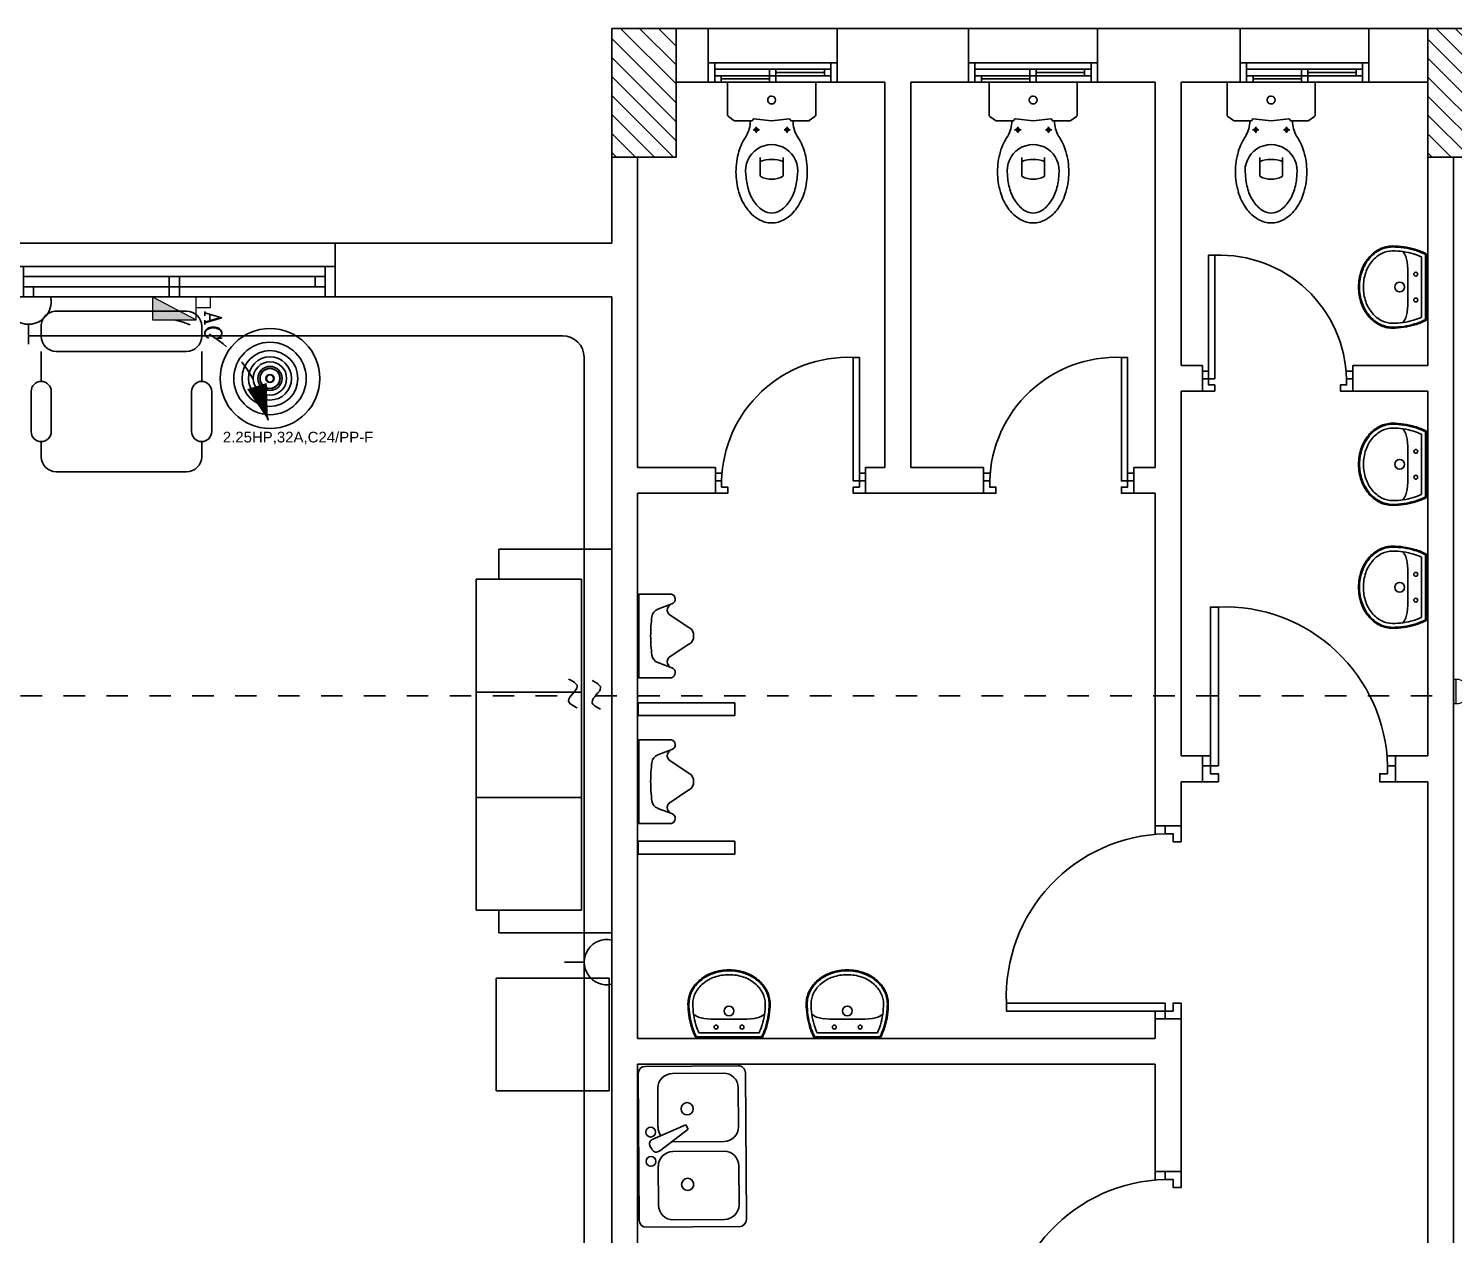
# Model space of a CAD drawing. Header units: metres. Extents: x -107 to 62, y 472 to 1032.
# Drawn here: x 8.5 to 15.14, y 489.77 to 495.39 of the extents above; entities that cross this region are included whole.
import ezdxf

# ---------------------------------------------------------------- set-up
doc = ezdxf.new("R2010")
doc.units = ezdxf.units.M
doc.header["$MEASUREMENT"] = 0
for name, pattern in [('DASHED', [0.75, 0.5, -0.25]), ('DASHED2', [0.375, 0.25, -0.125]), ('HIDDEN', [0.375, 0.25, -0.125])]:
    doc.linetypes.add(name, pattern=pattern)
doc.layers.get('0').update_dxf_attribs({"color": 8})
for name, color, linetype, lineweight in [('.', 7, 'Continuous', 9), ('E-SOCKET', 2, 'Continuous', 25), ('E-TEXT-I', 4, 'Continuous', 30), ('Legends', 3, 'Continuous', 9), ('lighting linea', 3, 'DASHED2', 0), ('power', 3, 'Continuous', 9)]:
    doc.layers.add(name, color=color, linetype=linetype, lineweight=lineweight)
for name, color, linetype in [('A-1st-FURN$0$A-FURN', 11, 'Continuous'), ('A-1st-FURN$0$ESYA', 11, 'Continuous'), ('A-1st-TOI$0$A-FLOR-PFIX', 140, 'Continuous'), ('A-1st-TOI$0$PL-DRAIN-EQ', 140, 'Continuous'), ('A-1st-WALL$0$A-DOOR', 151, 'Continuous'), ('A-1st-WALL$0$A-GLAZ', 121, 'Continuous'), ('A-1st-WALL$0$A-WALL', 254, 'Continuous'), ('A-1st-WALL$0$A-WALL-ELEV', 31, 'Continuous'), ('A-COL-FNL$0$A-COLS-CONC', 6, 'Continuous'), ('A-COL-FNL$0$A-HTCH', 80, 'Continuous'), ('E-CUT', 30, 'Continuous'), ('E-LEADER', 30, 'Continuous'), ('Power W', 3, 'Continuous')]:
    doc.layers.add(name, color=color, linetype=linetype)
doc.styles.add('ROMANC', font='romanc.shx', dxfattribs={"height": 3})
doc.styles.get("Standard").update_dxf_attribs({"font": 'arial.ttf'})

# ---------------------------------------------------------------- blocks, each defined once
blk = doc.blocks.new('A-1st-TOI$0$105')
at = {"layer": 'A-1st-TOI$0$A-FLOR-PFIX'}
for p, q in [((-1.67, 1526.29), (39.69, 1526.29)), ((37.83, 1523.26), (0.19, 1523.26)), ((7.78, 1514.57), (3.2, 1514.22)), ((19.01, 1514.57), (7.78, 1514.57)), ((30.24, 1514.57), (19.01, 1514.57)), ((34.82, 1514.22), (30.24, 1514.57))]:
    blk.add_line(p, q, dxfattribs=at)
at = {"layer": 'A-1st-TOI$0$A-FLOR-PFIX', "color": 8}
blk.add_line((39.32, 1525.68), (-1.3, 1525.68), dxfattribs=at)
at = {"layer": 'A-1st-TOI$0$A-FLOR-PFIX'}
for centre in [(10.91, 1519.61), (27.1, 1519.61)]:
    blk.add_circle(centre, 1.21, dxfattribs=at)
at = {"layer": 'A-1st-TOI$0$A-FLOR-PFIX', "color": 8}
blk.add_circle((19.01, 1509.49), 3.04, dxfattribs=at)
at = {"layer": 'A-1st-TOI$0$A-FLOR-PFIX'}
for centre, radius, start, end in [((31.06, 1508.5), 37.25, 151.46538, 163.48281), ((6.96, 1508.5), 37.25, 16.51719, 28.53462), ((42.71, 1505.04), 49.4, 163.48281, 180), ((42.71, 1505.04), 46.37, 163.48281, 180), ((31.06, 1508.5), 34.22, 154.44668, 163.48281), ((6.96, 1508.5), 34.22, 16.51719, 25.55332), ((-4.69, 1505.04), 46.37, 0, 16.51719), ((-4.69, 1505.04), 49.4, 0, 16.51719), ((2.78, 1505.42), 8.46, 110.31146, 135.19806), ((5.79, 1497.29), 17.13, 98.71651, 110.31146), ((32.23, 1497.29), 17.13, 69.68854, 81.28349), ((35.24, 1505.42), 8.46, 44.80194, 69.68854), ((11.01, 1505.04), 17.7, 180, 206.72771), ((11.01, 1505.04), 14.67, 180, 206.72771), ((27.01, 1505.04), 14.67, 333.27229, 360), ((27.01, 1505.04), 17.7, 333.27229, 0), ((14.87, 1506.99), 22.03, 206.72771, 230.55995), ((14.87, 1506.99), 18.99, 206.72771, 230.55995), ((17.38, 1510.03), 25.97, 230.55995, 251.18479), ((17.38, 1510.03), 22.94, 230.55995, 251.18479), ((20.64, 1510.03), 22.94, 288.81521, 309.44005), ((20.64, 1510.03), 25.97, 288.81521, 309.44005), ((23.15, 1506.99), 18.99, 309.44005, 333.27229), ((23.15, 1506.99), 22.03, 309.44005, 333.27229), ((19.01, 1514.82), 31.03, 251.18479, 270), ((19.01, 1514.82), 27.99, 251.18479, 270), ((19.01, 1514.82), 27.99, 270, 288.81521), ((19.01, 1514.82), 31.03, 270, 288.81521)]:
    blk.add_arc(centre, radius, start, end, dxfattribs=at)
at = {"layer": 'A-1st-TOI$0$A-FLOR-PFIX', "color": 8}
for centre, radius, start, end in [((31.06, 1508.5), 36.65, 152.02826, 163.48281), ((6.96, 1508.5), 36.65, 16.51719, 27.97174), ((42.71, 1505.04), 48.8, 163.48281, 180), ((-4.69, 1505.04), 48.8, 0, 16.51719), ((11.01, 1505.04), 17.09, 180, 206.72771), ((27.01, 1505.04), 17.09, 333.27229, 360), ((14.87, 1506.99), 21.42, 206.72771, 230.55995), ((17.38, 1510.03), 25.36, 230.55995, 251.18479), ((20.64, 1510.03), 25.36, 288.81521, 309.44005), ((23.15, 1506.99), 21.42, 309.44005, 333.27229), ((19.01, 1514.82), 30.42, 251.18479, 270), ((19.01, 1514.82), 30.42, 270, 288.81521)]:
    blk.add_arc(centre, radius, start, end, dxfattribs=at)
blk = doc.blocks.new('A-1st-TOI$0$U2')
for p, q in [((0, -455), (0, 455)), ((0, 455), (355, 455)), ((359, 348), (206, 291)), ((330, 233), (546, 91)), ((330, -233), (546, -91)), ((359, -348), (206, -291)), ((0, -455), (355, -455))]:
    blk.add_line(p, q)
for centre, radius, start, end in [((380, 281), 69.5, 141.7665, 223.5583), ((382, 280), 71.8, 108.3137, 141.7665), ((342, 401), 55.6, 288.3137, 76.2231), ((2025, -14), 1896, 173.2642, 179.5895), ((241, 197), 100, 110.4608, 173.2642), ((2025, 14), 1896, 180.4105, 186.7358), ((504, 8), 93.1, 355.1463, 63.1776), ((504, -8), 93.1, 296.8224, 4.8537), ((241, -197), 100, 186.7358, 249.5392), ((380, -281), 69.5, 136.4417, 218.2335), ((382, -280), 71.8, 218.2335, 251.6863), ((342, -401), 55.6, 283.7769, 71.6863)]:
    blk.add_arc(centre, radius, start, end)
blk = doc.blocks.new('A-1st-TOI$0$尿斗-3')
at = {"layer": 'A-1st-TOI$0$A-FLOR-PFIX'}
blk.add_blockref('A-1st-TOI$0$U2', (0, -455), dxfattribs=at)
blk = doc.blocks.new('A-1st-TOI$0$SINK')
at = {"layer": 'A-1st-TOI$0$PL-DRAIN-EQ'}
for p, q in [((1143, 781), (0, 781)), ((-57, 724), (-57, 0)), ((513, 671), (403, 412)), ((568, 691), (594, 676)), ((1200, 0), (1200, 724)), ((114, 629), (419, 629)), ((436, 393), (605, 618)), ((724, 629), (1029, 629)), ((0, 114), (0, 514)), ((533, 513), (533, 114)), ((610, 114), (610, 514)), ((1143, 514), (1143, 114)), ((403, 412), (436, 393)), ((419, 0), (114, 0)), ((1029, 0), (724, 0)), ((0, -57), (1143, -57))]:
    blk.add_line(p, q, dxfattribs=at)
for centre, radius in [((457, 686), 38.1), ((686, 686), 38.1), ((276, 400), 47.6), ((867, 400), 47.6)]:
    blk.add_circle(centre, radius, dxfattribs=at)
for centre, radius, start, end in [((0, 724), 57.2, 90, 180), ((1143, 724), 57.2, 0, 90), ((549, 658), 38.1, 60, 159.4623), ((575, 643), 38.1, 320.5377, 60), ((114, 514), 114, 90, 180), ((419, 514), 114, 56.607, 90), ((724, 514), 114, 90, 180), ((1029, 514), 114, 0, 90), ((114, 114), 114, 180, 270), ((419, 114), 114, 270, 0), ((724, 114), 114, 180, 270), ((1029, 114), 114, 270, 0), ((0, 0), 57.2, 180, 270), ((1143, 0), 57.2, 270, 0)]:
    blk.add_arc(centre, radius, start, end, dxfattribs=at)
blk = doc.blocks.new('A-1st-TOI$0$TOILET')
at = {"layer": 'A-1st-TOI$0$A-FLOR-PFIX'}
for p, q in [((-205.6, 78.5), (-205.6, -69.2)), ((200.9, 83.2), (-200.9, 83.2)), ((205.6, 78.5), (205.6, -69.2)), ((-175.6, -95.3), (-201.7, -76.7)), ((-92.8, -97), (-170.3, -97)), ((-86.7, -89.9), (-89.5, -95.1)), ((0, -97), (-83, -88)), ((0, -97), (82.6, -88.1)), ((86.5, -90.4), (88.1, -94.6)), ((170.3, -97), (91.6, -97)), ((175.6, -95.3), (201.7, -76.7))]:
    blk.add_line(p, q, dxfattribs=at)
at = {"layer": 'A-1st-TOI$0$A-FLOR-PFIX', "color": 8}
for p, q in [((-71.6, -124.7), (-71.6, -153.6)), ((71.6, -124.3), (71.6, -153.6)), ((-56.6, -138.6), (-86.3, -138.6)), ((86.9, -138.6), (57.6, -138.6)), ((-53.1, -268.6), (-53.1, -353.5)), ((53.1, -268.6), (53.1, -353.5))]:
    blk.add_line(p, q, dxfattribs=at)
at = {"layer": 'A-1st-TOI$0$A-FLOR-PFIX', "extrusion": (0, 0, -1)}
for centre, major_axis, start_param, end_param in [((-200.9, 78.5), (3.27, -3.27), 2.356194, 3.926991), ((200.9, 78.5), (3.27, 3.27), 5.497787, 7.068583), ((-196.3, -69.2), (6.53, 6.53), 2.976444, 3.926991), ((-170.3, -87.8), (6.53, 6.53), 2.356194, 2.976444), ((-243.3, -96.2), (101.8, -101.8), -0.779719, -0.263382), ((-92.8, -93.3), (2.61, 2.61), 1.293407, 2.356194), ((-83.4, -91.7), (2.61, -2.61), 2.864203, 4.034681), ((83, -91.7), (2.61, -2.61), 3.819301, 5.127948), ((91.6, -93.3), (2.61, -2.61), 0.785398, 1.986355), ((243.3, -96.2), (101.8, 101.8), 3.404975, 3.921312), ((170.3, -87.8), (6.53, -6.53), 0.165149, 0.785398), ((196.3, -69.2), (6.53, -6.53), -0.785398, 0.165149), ((87.8, -310.3), (177.2, 177.2), 4.208831, 4.530769), ((-87.8, -310.3), (177.2, -177.2), -1.389176, -1.067238), ((172.9, -334.9), (239.8, -239.8), 2.356194, 2.638034), ((0, -329.2), (85.8, 85.8), 3.768292, 7.227283), ((-172.9, -334.9), (239.8, -239.8), -1.067238, -0.785398), ((172.9, -334.9), (239.8, 239.8), 3.645151, 3.926991), ((172.9, -334.9), (207.2, -207.2), 2.074355, 2.310238), ((-172.9, -334.9), (207.2, 207.2), 0.831354, 1.067238), ((-172.9, -334.9), (239.8, 239.8), 0.785398, 1.067238), ((87.8, -359.5), (177.2, 177.2), 3.316917, 3.645151), ((87.8, -359.5), (144.6, 144.6), 3.316917, 3.645151), ((-87.8, -359.5), (144.6, -144.6), -0.503558, -0.175324), ((-87.8, -359.5), (177.2, -177.2), -0.503558, -0.175324), ((34, -397.2), (130.8, -130.8), 1.320326, 1.74612), ((34, -397.2), (98.1, 98.1), 2.891122, 3.316917), ((0, -454.6), (50.9, -50.9), 0.785398, 1.320326), ((0, -454.6), (50.9, 50.9), 1.821267, 2.356194), ((-34, -397.2), (98.1, -98.1), -0.175324, 0.250471), ((-34, -397.2), (130.8, 130.8), 1.395472, 1.821267), ((0, -454.6), (83.6, -83.6), 0.785398, 1.320326), ((0, -454.6), (83.6, 83.6), 1.821267, 2.356194)]:
    blk.add_ellipse(centre, major_axis=major_axis, ratio=1, start_param=start_param, end_param=end_param, dxfattribs=at)
at = {"layer": 'A-1st-TOI$0$A-FLOR-PFIX', "color": 8, "extrusion": (0, 0, -1)}
for centre, major_axis, start_param, end_param in [((0, 0), (13.1, -13.1), 0.785398, 3.926991), ((0, 0), (13.1, -13.1), 3.926991, 7.068583), ((-71.6, -138.6), (5.72, 5.72), 3.926991, 7.068583), ((71.6, -138.6), (5.72, 5.72), 3.926991, 7.068583), ((-71.6, -138.6), (5.72, 5.72), 0.785398, 3.926991), ((71.6, -138.6), (5.72, 5.72), 0.785398, 3.926991), ((0, -434.5), (111.3, 111.3), 5.153406, 5.842169), ((-49.4, -353.5), (2.61, 2.61), 2.846054, 3.926991), ((0, -260.8), (76.9, -76.9), 0.295539, 1.275258), ((49.4, -353.5), (2.61, -2.61), -0.785398, 0.295539)]:
    blk.add_ellipse(centre, major_axis=major_axis, ratio=1, start_param=start_param, end_param=end_param, dxfattribs=at)
blk = doc.blocks.new('A-1st-TOI')
at = {"layer": 'A-1st-TOI$0$A-FLOR-PFIX'}
for points in [[(9036, 11974.2), (9036, 11914.2), (8586, 11914.2), (8586, 11974.2)], [(9036, 11328.6), (9036, 11268.6), (8586, 11268.6), (8586, 11328.6)]]:
    blk.add_lwpolyline(points, close=True, dxfattribs=at)
for p in [(9208.1, 14782.7), (10426.9, 14782.7), (11536, 14782.7)]:
    blk.add_blockref('A-1st-TOI$0$TOILET', p, dxfattribs=at)
for name, p, xscale, yscale, zscale, rotation in [('A-1st-TOI$0$105', (896.6, 14052.6), 7.444918917468441, 7.444918917468441, 7.444918917468441, 270), ('A-1st-TOI$0$105', (896.8, 13226.6), 7.444918917468441, 7.444918917468441, 7.444918917468441, 270), ('A-1st-TOI$0$105', (896.6, 12653.7), 7.444918917468441, 7.444918917468441, 7.444918917468441, 270), ('A-1st-TOI$0$105', (9151, 21776.1), 7.444918917468454, 7.444918917468454, 7.444918917468454, 180.0000000000724), ('A-1st-TOI$0$105', (9702.1, 21776.1), 7.444918917468454, 7.444918917468454, 7.444918917468454, 180.0000000000724), ('A-1st-TOI$0$SINK', (9051.9, 10248.5), -0.5965163452808522, 0.5965163452808523, 0.5965163452808501, 90.38236112873619)]:
    blk.add_blockref(name, p, dxfattribs=dict(at, xscale=xscale, yscale=yscale, zscale=zscale, rotation=rotation))
at = {"layer": 'A-1st-TOI$0$A-FLOR-PFIX', "xscale": 0.4282604685074212, "yscale": 0.4282604685074212, "zscale": 0.4282604685074212}
for p in [(8588.9, 12480.5), (8588.9, 11801.4)]:
    blk.add_blockref('A-1st-TOI$0$尿斗-3', p, dxfattribs=at)
blk = doc.blocks.new('A-1st-WALL$0$DOO1')
at = {"layer": 'A-1st-WALL$0$A-DOOR'}
for q in [(-74, -74), (-34.4, -120)]:
    blk.add_line((-74, -120), q, dxfattribs=at)
blk.add_lwpolyline([(-37, -74), (-74, -74), (-74, 0), (0, 0), (0, -37), (-37, -37), (-37, -74, 0.418149), (752, -813.9)], format="xyb", dxfattribs=at)
blk.add_lwpolyline([(826, -74), (752, -74), (752, -813.9), (789, -813.9), (789, -120), (826, -120), (826, 0), (752, 0), (752, -37), (789, -37), (789, -120)], dxfattribs=at)
blk = doc.blocks.new('A-1st-WALL$0$Win 1000')
for p, q in [((-450, 150), (450, 150)), ((-450, 100), (450, 100)), ((-450, 50), (450, 50)), ((-450, 0), (450, 0)), ((-25, 25), (-400, 25)), ((25, 75), (400, 75))]:
    blk.add_line(p, q)
for points in [[(-500, 0), (-450, 0), (-450, 150), (-500, 150)], [(450, 0), (500, 0), (500, 150), (450, 150)], [(-450, 0), (-400, 0), (-400, 50), (-450, 50)], [(-25, 50), (25, 50), (25, 100), (-25, 100)], [(-25, 0), (25, 0), (25, 50), (-25, 50)], [(400, 50), (450, 50), (450, 100), (400, 100)]]:
    blk.add_lwpolyline(points, close=True)
blk = doc.blocks.new('A-1st-WALL$0$Win 1600')
for p, q in [((-750, 150), (750, 150)), ((-750, 100), (750, 100)), ((-750, 50), (750, 50)), ((-750, 0), (750, 0))]:
    blk.add_line(p, q)
for points in [[(-800, 0), (-750, 0), (-750, 150), (-800, 150)], [(750, 0), (800, 0), (800, 150), (750, 150)], [(-25, 50), (25, 50), (25, 100), (-25, 100)], [(700, 50), (750, 50), (750, 100), (700, 100)], [(-750, 0), (-700, 0), (-700, 50), (-750, 50)], [(-25, 0), (25, 0), (25, 50), (-25, 50)]]:
    blk.add_lwpolyline(points, close=True)
blk = doc.blocks.new('A-1st-WALL')
at = {"layer": 'A-1st-WALL$0$A-WALL'}
for p, q in [((8912.5, 15115.9), (8762.5, 15115.9)), ((8912.5, 14865.9), (8912.5, 15115.9)), ((9514.1, 14865.9), (9514.1, 15115.9)), ((10125.2, 15115.9), (9514.1, 15115.9)), ((10125.2, 14865.9), (10125.2, 15115.9)), ((11391.8, 15115.9), (10725.2, 15115.9)), ((10726.8, 15115.9), (10726.8, 14865.9)), ((11391.8, 14865.9), (11391.8, 15115.9)), ((12266, 15115.9), (11991.8, 15115.9)), ((11991.8, 15115.9), (11991.8, 14865.9)), ((8762.5, 14865.9), (8912.5, 14865.9)), ((9386, 14865.9), (9576, 14865.9)), ((9736, 14865.9), (9576, 14865.9)), ((9736, 14865.9), (9736, 13070.1)), ((9856, 13070.1), (9856, 14865.9)), ((10125.2, 14865.9), (9856, 14865.9)), ((10491.8, 14865.9), (10686, 14865.9)), ((10726.8, 14865.9), (10996, 14865.9)), ((10996, 14865.9), (10996, 13070.1)), ((11116, 13546.2), (11116, 14865.9)), ((11116, 14865.9), (11391.8, 14865.9)), ((11836, 14865.9), (12266, 14865.9)), ((8462.5, 14115.9), (8462.5, 14515.9)), ((8582.5, 13070.1), (8582.5, 14515.9)), ((12266, 14515.9), (12266, 13546.2)), ((12386, 9065.9), (12386, 14515.9)), ((7174.3, 14115.9), (7174.3, 13865.9)), ((8462.5, 14115.9), (7174.3, 14115.9)), ((8462.5, 13865.9), (7174.3, 13865.9)), ((8462.5, 9065.9), (8462.5, 13865.9)), ((11216, 13546.2), (11116, 13546.2)), ((11216, 13546.2), (11216, 13426.2)), ((12266, 13546.2), (11916, 13546.2)), ((11916, 13546.2), (11916, 13426.2)), ((11116, 11726.2), (11116, 13426.2)), ((11116, 13426.2), (11216, 13426.2)), ((11916, 13426.2), (12266, 13426.2)), ((12266, 13426.2), (12266, 11726.2)), ((8582.5, 13070.1), (8946, 13070.1)), ((8946, 13070.1), (8946, 12950.1)), ((9646, 13070.1), (9646, 12950.1)), ((9736, 13070.1), (9646, 13070.1)), ((10195.8, 13070.1), (9856, 13070.1)), ((10195.8, 13070.1), (10195.8, 12950.1)), ((10896, 13070.1), (10896, 12950.1)), ((10996, 13070.1), (10896, 13070.1)), ((8946, 12950.1), (8582.5, 12950.1)), ((8582.5, 10410.1), (8582.5, 12950.1)), ((9646, 12950.1), (10195.8, 12950.1)), ((10896, 12950.1), (10996, 12950.1)), ((10996, 12950.1), (10996, 11400.4)), ((11216, 11726.2), (11116, 11726.2)), ((11216, 11726.2), (11216, 11606.2)), ((12116, 11726.2), (12116, 11606.2)), ((12116, 11726.2), (12266, 11726.2)), ((11216, 11606.2), (11116, 11606.2)), ((11116, 11606.2), (11116, 11400.4)), ((12116, 11606.2), (12266, 11606.2)), ((12266, 11606.2), (12266, 9065.9)), ((10996, 11400.4), (11116, 11400.4)), ((10996, 10410.1), (10996, 10500.4)), ((10996, 10500.4), (11116, 10500.4)), ((11116, 10500.4), (11116, 9789.7)), ((8582.5, 10410.1), (10996, 10410.1)), ((10996, 10290.1), (8582.5, 10290.1)), ((8582.5, 9065.9), (8582.5, 10290.1)), ((10996, 9789.7), (10996, 10290.1)), ((11116, 9789.7), (10996, 9789.7))]:
    blk.add_line(p, q, dxfattribs=at)
at = {"layer": 'A-1st-WALL$0$A-WALL-ELEV'}
for p, q in [((8912.5, 15115.9), (9514.1, 15115.9)), ((10125.2, 15115.9), (10725.2, 15115.9)), ((11391.8, 15115.9), (11991.8, 15115.9)), ((5674.3, 14115.9), (7174.3, 14115.9))]:
    blk.add_line(p, q, dxfattribs=at)
at = {"layer": 'A-1st-WALL$0$A-DOOR', "yscale": 0.7780309869113328, "zscale": 0.7780309869113328}
for p, xscale, rotation in [((11858.6, 13426.2), 0.7780309869113328, 179.9999999921326), ((9003.3, 12950.1), -0.7780309869113328, 180), ((10253.3, 12950.1), -0.7780309869113328, 180)]:
    blk.add_blockref('A-1st-WALL$0$DOO1', p, dxfattribs=dict(at, xscale=xscale, rotation=rotation))
at = {"layer": 'A-1st-WALL$0$A-DOOR'}
for p, rotation in [((12042, 11606.2), 179.9999999921326), ((11116, 11326.4), 269.9999999893485), ((11116, 9715.7), 269.9999999893485)]:
    blk.add_blockref('A-1st-WALL$0$DOO1', p, dxfattribs=dict(at, rotation=rotation))
at = {"layer": 'A-1st-WALL$0$A-GLAZ'}
for name, p, xscale, yscale, zscale in [('A-1st-WALL$0$Win 1000', (9213.3, 14865.9), 0.601574711880768, 0.601574711880768, 0.601574711880768), ('A-1st-WALL$0$Win 1000', (10426, 14865.9), 0.601574711880768, 0.601574711880768, 0.601574711880768), ('A-1st-WALL$0$Win 1000', (11691.8, 14865.9), 0.5999999999097964, 0.5999999999097964, 0.5999999999097964), ('A-1st-WALL$0$Win 1600', (6424.3, 13865.9), 0.9374999999999997, 0.9374999999999997, 0.9374999999999997)]:
    blk.add_blockref(name, p, dxfattribs=dict(at, xscale=xscale, yscale=yscale, zscale=zscale))
blk = doc.blocks.new('A-1st-FURN$0$KOLTUKT')
at = {"layer": 'A-1st-FURN$0$ESYA'}
for p, q in [((-0.2, 0.45), (-0.4, 0.45)), ((-0.725, 0.4), (-0.675, 0.4)), ((-0.45, 0.4), (-0.6, 0.4)), ((-0.075, 0.4), (-0.15, 0.4)), ((-0.8, 0.325), (-0.8, -0.325)), ((-0.6, 0.325), (-0.6, -0.325)), ((-0.2, 0.35), (-0.4, 0.35)), ((0, -0.325), (0, 0.325)), ((-0.4, -0.35), (-0.2, -0.35)), ((-0.725, -0.4), (-0.675, -0.4)), ((-0.6, -0.4), (-0.45, -0.4)), ((-0.15, -0.4), (-0.075, -0.4)), ((-0.4, -0.45), (-0.2, -0.45))]:
    blk.add_line(p, q, dxfattribs=at)
for centre, radius, start, end in [((-0.4, 0.4), 0.05, 90, 270), ((-0.2, 0.4), 0.05, 270, 90), ((-0.725, 0.325), 0.075, 90, 180), ((-0.675, 0.325), 0.075, 0, 90), ((-0.075, 0.325), 0.075, 0, 90), ((-0.725, -0.325), 0.075, 180, 270), ((-0.675, -0.325), 0.075, 270, 0), ((-0.4, -0.4), 0.05, 90, 270), ((-0.2, -0.4), 0.05, 270, 90), ((-0.075, -0.325), 0.075, 270, 0)]:
    blk.add_arc(centre, radius, start, end, dxfattribs=at)
blk = doc.blocks.new('A-1st-FURN')
at = {"layer": 'A-1st-FURN$0$A-FURN', "linetype": 'Continuous'}
for p, q in [((8462.5, 12689.7), (7936.7, 12689.7)), ((7936.7, 12689.7), (7936.7, 12549.5)), ((8462.5, 12689.7), (8462.5, 10902)), ((7936.7, 12549.5), (7831.6, 12549.5)), ((7831.6, 11007.2), (7831.6, 12549.5)), ((7936.7, 12549.5), (8322.3, 12549.5)), ((8322.3, 11007.2), (8322.3, 12549.5)), ((8322.3, 12023.7), (7831.6, 12023.7)), ((8322.3, 11533), (7831.6, 11533)), ((7936.7, 11007.2), (7831.6, 11007.2)), ((7936.7, 11007.2), (8322.3, 11007.2)), ((7936.7, 10902), (7936.7, 11007.2)), ((8462.5, 10902), (7936.7, 10902)), ((7924.9, 10165.3), (7924.9, 10691)), ((7924.9, 10691), (8450.7, 10691)), ((8450.7, 10691), (8450.7, 10165.3)), ((8450.7, 10165.3), (7924.9, 10165.3))]:
    blk.add_line(p, q, dxfattribs=at)
at = {"layer": 'A-1st-FURN$0$A-FURN'}
for radius in [232.5, 168.9, 130, 100.6, 77.7, 56.2, 47.1, 46, 19.2, 16.7]:
    blk.add_circle((6870, 13485.1), radius, dxfattribs=at)
at = {"layer": 'A-1st-FURN$0$A-FURN', "xscale": 934.8991926374325, "yscale": 934.8991926374325, "zscale": 934.8991926559065, "rotation": 270}
blk.add_blockref('A-1st-FURN$0$KOLTUKT', (6177.7, 13050.6), dxfattribs=at)
blk = doc.blocks.new('A-COL-FNL')
at = {"layer": 'A-COL-FNL$0$A-HTCH'}
h = blk.add_hatch(dxfattribs=at)
h.set_pattern_fill('ANSI31', color=256, scale=500, angle=90)
h.paths.add_polyline_path([(8462.5, 15115.9), (8762.5, 15115.9), (8762.5, 14515.9), (8462.5, 14515.9)])
h = blk.add_hatch(dxfattribs=at)
h.set_pattern_fill('ANSI31', color=256, scale=500, angle=90)
h.paths.add_polyline_path([(12266, 15115.9), (12566, 15115.9), (12566, 14515.9), (12266, 14515.9)])
at = {"layer": 'A-COL-FNL$0$A-COLS-CONC'}
for points in [[(8462.5, 15115.9), (8762.5, 15115.9), (8762.5, 14515.9), (8462.5, 14515.9)], [(12266, 15115.9), (12566, 15115.9), (12566, 14515.9), (12266, 14515.9)]]:
    blk.add_lwpolyline(points, close=True, dxfattribs=at)
blk = doc.blocks.new('h socket')
at = {"layer": 'E-SOCKET'}
for p, q in [((0, 0.1441), (0, 0.2476)), ((-0.1155, 0), (0.1155, 0))]:
    blk.add_line(p, q, dxfattribs=at)
blk.add_arc((0, 0.0258), 0.1183, 347.43121, 192.57756, dxfattribs=at)
blk = doc.blocks.new('H s')
at = {"xscale": 1.050492552334089, "yscale": 1.050492552334089, "zscale": 1.050492552334089}
blk.add_blockref('h socket', (0, 0), dxfattribs=at)
blk = doc.blocks.new('DUPLEX SOCKET')
at = {"layer": 'power', "color": 2}
for p, q in [((0, 198), (0, -198)), ((240, 49), (417, 49)), ((240, -49), (417, -49))]:
    blk.add_line(p, q, dxfattribs=at)
blk.add_arc((44, 0), 202, 257.429, 102.5754, dxfattribs=at)
blk = doc.blocks.new('UPS Socket')
at = {"layer": '.', "linetype": 'DASHED', "lineweight": 0, "ltscale": 0.4}
h = blk.add_hatch(color=2, dxfattribs=at)
h.dxf.hatch_style = 1
h.paths.add_polyline_path([(0.0555, 0.0003, 0.054906), (0.0568, 0.0127), (-0.0569, 0.0121, 0.054926), (-0.0555, -0.0003)])
at = {"layer": 'Legends', "color": 2, "linetype": 'DASHED', "lineweight": 0, "ltscale": 0.4}
blk.add_lwpolyline([(0.0568, 0.0127), (-0.0569, 0.0121)], dxfattribs=at)
at = {"layer": 'power', "xscale": 0.0002808277206373994, "yscale": 0.0002808277206373994, "zscale": 0.0002808277206373994, "rotation": 90.30155856797944}
blk.add_blockref('DUPLEX SOCKET', (0, 0), dxfattribs=at)
blk = doc.blocks.new('*U127')
blk.add_line((233, 512.3), (309.4, 559.6))
blk.add_lwpolyline([(309.4, 559.6, 0, 96, 0), (174.8, 461.8, 96, 96, 0)], format="xyseb")
at = {"linetype": 'HIDDEN', "ltscale": 0.2}
blk.add_arc((581.3, 44), 583, 117.80684, 184.32374, dxfattribs=at)
blk = doc.blocks.new('sf32a')
at = {"layer": '.', "linetype": 'Continuous', "lineweight": 0, "ltscale": 0.4}
h = blk.add_hatch(color=3, dxfattribs=at)
h.dxf.hatch_style = 1
h.paths.add_polyline_path([(0.0573, 0.2037), (-0.0498, 0), (0.0573, 0)])
at = {"layer": 'power', "color": 3, "linetype": 'Continuous', "lineweight": 0, "ltscale": 0.02}
for p, q in [((0, 0.2711), (-0.0502, 0.2711)), ((0, 0.2037), (0, 0.2711)), ((-0.0498, 0.2037), (-0.0498, 0)), ((-0.0498, 0), (0.0573, 0.2037)), ((0.0573, 0.2037), (-0.0498, 0.2037)), ((0.0573, 0), (0.0573, 0.2037)), ((-0.0498, 0), (0.0573, 0))]:
    blk.add_line(p, q, dxfattribs=at)
at = {"layer": 'power', "color": 3, "linetype": 'Continuous', "lineweight": 0, "style": 'ROMANC'}
blk.add_text('AC', height=0.07864, dxfattribs=at).set_placement((0.0149, 0.2442))

msp = doc.modelspace()

# ---------------------------------------------------------------- linework, layer by layer
at = {"layer": 'E-CUT'}
for points in [[(11.0129, 492.3549), (11.0531, 492.3214), (11.0129, 492.2545), (11.0531, 492.2211)], [(11.122, 492.3486), (11.1621, 492.3152), (11.122, 492.2483), (11.1621, 492.2148)]]:
    msp.add_spline(points, degree=3, dxfattribs=at)
at = {"layer": 'Power W', "color": 7, "linetype": 'Continuous', "lineweight": 25, "ltscale": 0.4}
for points in [[(8.4956, 493.9551), (10.9851, 493.9553, -0.414191), (11.0851, 493.8553), (11.0853, 491.0361)], [(11.0853, 491.0361), (11.0853, 489.2838, -0.414214), (10.9853, 489.1838), (9.8578, 489.1838)]]:
    msp.add_lwpolyline(points, format="xyb", dxfattribs=at)
at = {"layer": 'Power W', "color": 6, "linetype": 'DASHED2', "lineweight": 25, "ltscale": 0.4}
for points in [[(6.859, 492.2766), (11.0234, 492.2766)], [(11.1376, 492.2766), (15.137, 492.2766)]]:
    msp.add_lwpolyline(points, dxfattribs=at)

# ---------------------------------------------------------------- block references
at = {"xscale": 0.001, "yscale": 0.001, "zscale": 0.001}
for name in ['A-1st-WALL', 'A-1st-TOI', 'A-1st-FURN']:
    msp.add_blockref(name, (2.7511, 480.271), dxfattribs=at)
at = {"layer": 'E-LEADER', "xscale": 0.001, "yscale": 0.001, "zscale": 0.001, "rotation": 251.9760113765488}
msp.add_blockref('*U127', (9.1754, 494.0298), dxfattribs=at)
at = {"layer": 'Legends', "color": 2, "linetype": 'DASHED', "lineweight": 0, "rotation": 270}
msp.add_blockref('UPS Socket', (15.137, 492.2974), dxfattribs=at)
at = {"layer": 'lighting linea', "color": 2, "linetype": 'DASHED', "ltscale": 0.4, "xscale": 0.001, "yscale": 0.001, "zscale": 0.001}
msp.add_blockref('A-COL-FNL', (2.7511, 480.271), dxfattribs=at)
at = {"layer": 'power', "xscale": 0.8477581206247471, "yscale": 0.8477581206247471, "zscale": 0.8477581206247471}
for p, rotation in [((8.4956, 494.1369), 180), ((11.2136, 491.0361), 90)]:
    msp.add_blockref('H s', p, dxfattribs=dict(at, rotation=rotation))
at = {"layer": 'power', "rotation": 270}
msp.add_blockref('sf32a', (9.0735, 494.0871), dxfattribs=at)

# ---------------------------------------------------------------- texts
at = {"layer": 'E-TEXT-I', "color": 3, "linetype": 'DASHED', "lineweight": 0, "ltscale": 0.4}
msp.add_text('2.25HP,32A,C24/PP-F', height=0.04992, dxfattribs=at).set_placement((9.4013, 493.4579, 0))

doc.saveas('drawing.dxf')
